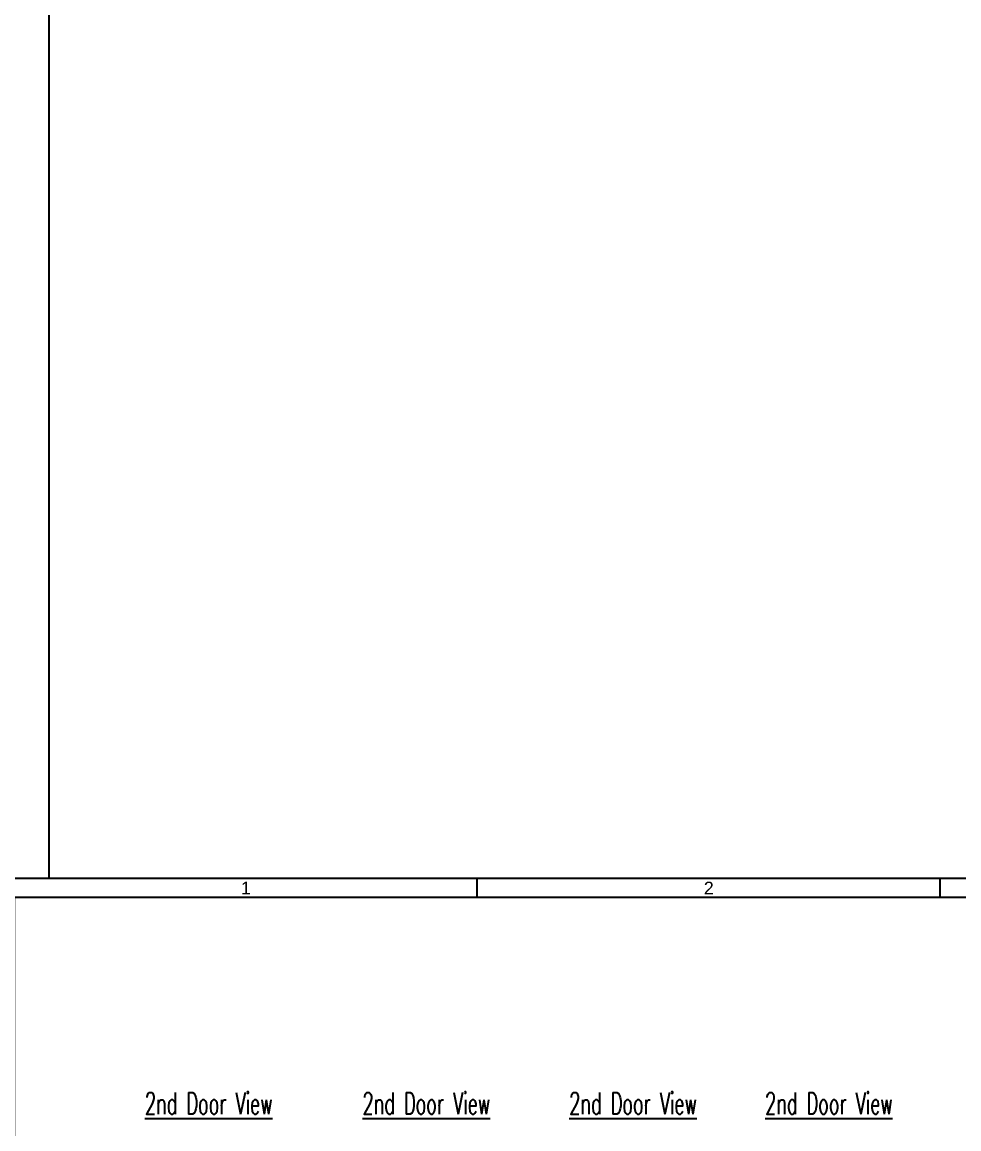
# Model space of a CAD drawing. Header units: millimetres. Extents: x 173893 to 258446, y -176540 to -123824.
# Drawn here: x 191045 to 195350, y -138978 to -133888 of the extents above; entities that cross this region are included whole.
import ezdxf
from ezdxf.enums import TextEntityAlignment as Align

# ---------------------------------------------------------------- set-up
doc = ezdxf.new("R2010")
doc.units = ezdxf.units.MM
doc.header["$LTSCALE"] = 3
doc.layers.add('@.0.DM. NÉT CHÍNH', color=7, linetype='Continuous', lineweight=25)
for name, color, linetype in [('@.DM. NÉT CHÍNH', 7, 'Continuous'), ('@.TEXT', 7, 'Continuous'), ('@.VISIBLE', 7, 'Continuous')]:
    doc.layers.add(name, color=color, linetype=linetype)
doc.styles.add('Ann_w01', font='romans.shx', dxfattribs={"width": 0.6, "bigfont": 'chineset.shx'})
doc.styles.add('Arial', font='arial.ttf')

# ---------------------------------------------------------------- blocks, each defined once
blk = doc.blocks.new('KHUNG BAN VE (Made by Tung)')
at = {"layer": '@.VISIBLE', "color": 8}
for p, q in [((75.75, 207), (75.75, 210)), ((148.5, 207), (148.5, 210))]:
    blk.add_line(p, q, dxfattribs=at)
for points in [[(0, 0), (297, 0), (297, 210), (0, 210)], [(3, 3), (294, 3), (294, 207), (3, 207)]]:
    blk.add_lwpolyline(points, close=True, dxfattribs=at)
at = {"layer": '@.TEXT', "color": 1, "style": 'Arial'}
for s, p in [('1', (39.375, 208.5)), ('2', (112.125, 208.5))]:
    blk.add_text(s, height=2, dxfattribs=at).set_placement(p, align=Align.MIDDLE_CENTER)
for tag, height, p in [('DESIGNER_NAME', 2, (38, 15.5)), ('PROJECT_CODE', 2, (258.5, 15.5)), ('SCALE', 2, (289, 15.5)), ('APPROVED_NAME', 2, (38, 10.5)), ('CUSTOMER_NAME', 2, (258.5, 10.5)), ('PAGE', 2, (289, 10.5)), ('DRAWING_NAME', 4, (173, 8)), ('TOTAL', 2, (289, 5.5))]:
    blk.add_attdef(tag, text='', height=height, dxfattribs=at).set_placement(p, align=Align.MIDDLE_CENTER)

msp = doc.modelspace()

# ---------------------------------------------------------------- linework, layer by layer
at = {"layer": '@.DM. NÉT CHÍNH', "linetype": 'Continuous'}
msp.add_lwpolyline([(191169.37, -124247.34), (215177.7, -124247.34), (215177.7, -137826.43), (191169.37, -137826.43)], close=True, dxfattribs=at)

# ---------------------------------------------------------------- block references
at = {"layer": '@.VISIBLE', "xscale": 29.25, "yscale": 29.25, "zscale": 29.25}
msp.add_blockref('KHUNG BAN VE (Made by Tung)', (190921.35, -143968.93), dxfattribs=at)

# ---------------------------------------------------------------- texts
at = {"layer": '@.0.DM. NÉT CHÍNH', "color": 2, "style": 'Ann_w01', "width": 0.6}
for p in [(191902.57, -138860.06), (192902.57, -138860.06), (193852.57, -138860.06), (194752.57, -138860.06)]:
    msp.add_text('%%U2nd Door View', height=100, dxfattribs=at).set_placement(p, align=Align.MIDDLE_CENTER)

doc.saveas('drawing.dxf')
